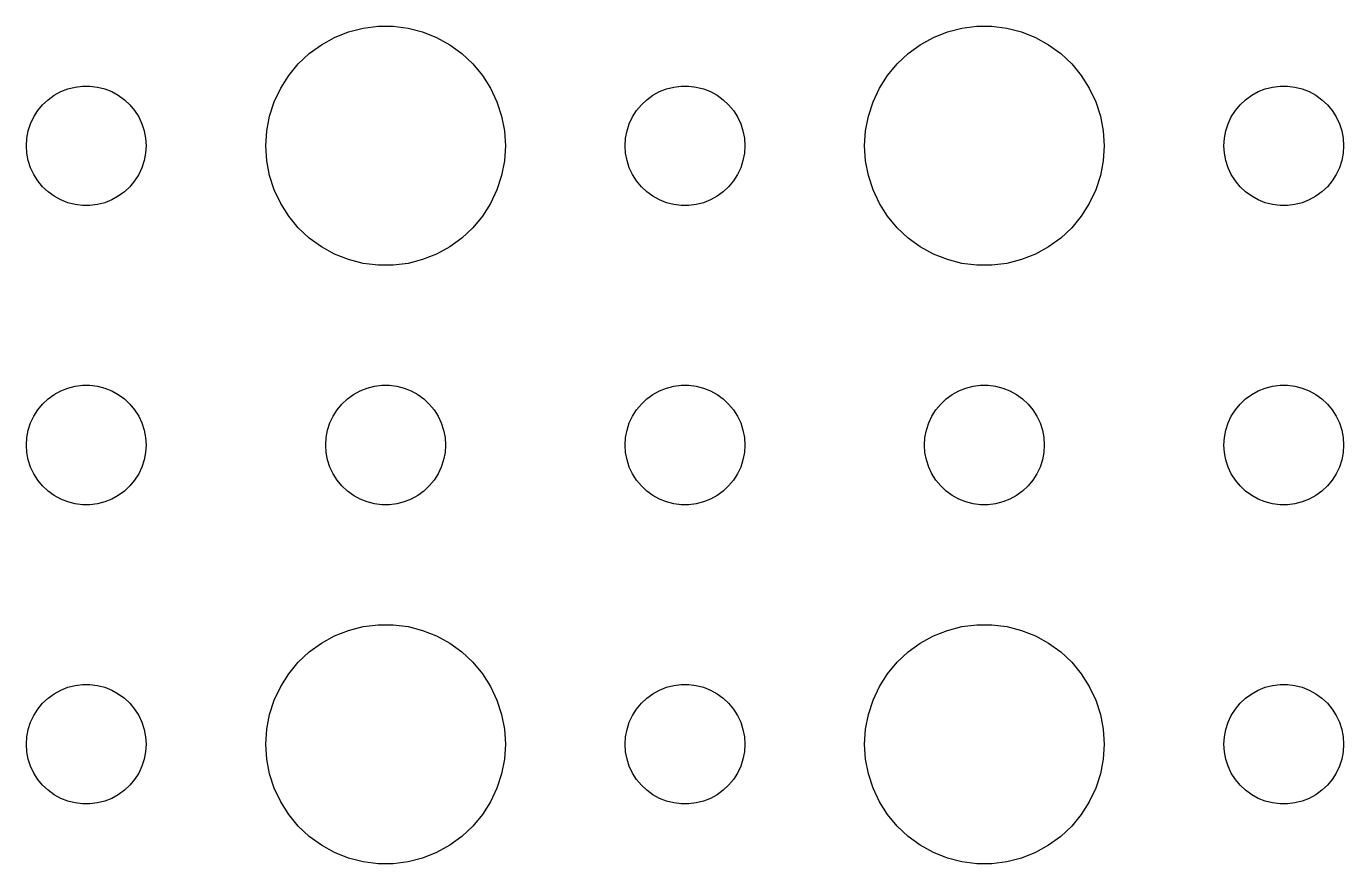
# Model space of a CAD drawing. Header units: metres. Extents: x -157 to 157, y -157 to 157.
# Drawn here: x -39 to -6, y -62.99 to -42.01 of the extents above; entities that cross this region are included whole.
import ezdxf

# ---------------------------------------------------------------- set-up
doc = ezdxf.new("R2010")
doc.units = ezdxf.units.M

msp = doc.modelspace()

# ---------------------------------------------------------------- linework, layer by layer
for p, q in [((-31.2773, -42.2855), (-30.927, -42.1468)), ((-30.927, -42.1468), (-30.5621, -42.0531)), ((-30.5621, -42.0531), (-30.1884, -42.0059)), ((-30.1884, -42.0059), (-29.8116, -42.0059)), ((-29.8116, -42.0059), (-29.4379, -42.0531)), ((-29.4379, -42.0531), (-29.0729, -42.1468)), ((-29.0729, -42.1468), (-28.7227, -42.2855)), ((-16.2773, -42.2855), (-15.927, -42.1468)), ((-15.927, -42.1468), (-15.5621, -42.0531)), ((-15.5621, -42.0531), (-15.1884, -42.0059)), ((-15.1884, -42.0059), (-14.8116, -42.0059)), ((-14.8116, -42.0059), (-14.4379, -42.0531)), ((-14.4379, -42.0531), (-14.0729, -42.1468)), ((-14.0729, -42.1468), (-13.7227, -42.2855)), ((-31.9123, -42.6885), (-31.6075, -42.467)), ((-31.6075, -42.467), (-31.2773, -42.2855)), ((-28.7227, -42.2855), (-28.3925, -42.467)), ((-28.3925, -42.467), (-28.0877, -42.6885)), ((-16.9123, -42.6885), (-16.6075, -42.467)), ((-16.6075, -42.467), (-16.2773, -42.2855)), ((-13.7227, -42.2855), (-13.3925, -42.467)), ((-13.3925, -42.467), (-13.0877, -42.6885)), ((-32.1869, -42.9464), (-31.9123, -42.6885)), ((-28.0877, -42.6885), (-27.8131, -42.9464)), ((-17.1869, -42.9464), (-16.9123, -42.6885)), ((-13.0877, -42.6885), (-12.8131, -42.9464)), ((-32.427, -43.2366), (-32.1869, -42.9464)), ((-27.8131, -42.9464), (-27.5729, -43.2366)), ((-17.427, -43.2366), (-17.1869, -42.9464)), ((-12.8131, -42.9464), (-12.5729, -43.2366)), ((-37.9635, -43.5734), (-37.7811, -43.5266)), ((-37.7811, -43.5266), (-37.5942, -43.503)), ((-37.5942, -43.503), (-37.4058, -43.503)), ((-37.4058, -43.503), (-37.2189, -43.5266)), ((-37.2189, -43.5266), (-37.0365, -43.5734)), ((-32.7893, -43.8956), (-32.6289, -43.5547)), ((-32.6289, -43.5547), (-32.427, -43.2366)), ((-27.5729, -43.2366), (-27.3711, -43.5547)), ((-27.3711, -43.5547), (-27.2107, -43.8956)), ((-22.9635, -43.5734), (-22.7811, -43.5266)), ((-22.7811, -43.5266), (-22.5942, -43.503)), ((-22.5942, -43.503), (-22.4058, -43.503)), ((-22.4058, -43.503), (-22.2189, -43.5266)), ((-22.2189, -43.5266), (-22.0365, -43.5734)), ((-17.7893, -43.8956), (-17.6289, -43.5547)), ((-17.6289, -43.5547), (-17.427, -43.2366)), ((-12.5729, -43.2366), (-12.3711, -43.5547)), ((-12.3711, -43.5547), (-12.2107, -43.8956)), ((-7.96352, -43.5734), (-7.78107, -43.5266)), ((-7.78107, -43.5266), (-7.59418, -43.503)), ((-7.59418, -43.503), (-7.40581, -43.503)), ((-7.40581, -43.503), (-7.21892, -43.5266)), ((-7.21892, -43.5266), (-7.03647, -43.5734)), ((-38.5934, -43.9732), (-38.4561, -43.8442)), ((-38.4561, -43.8442), (-38.3037, -43.7335)), ((-38.3037, -43.7335), (-38.1387, -43.6428)), ((-38.1387, -43.6428), (-37.9635, -43.5734)), ((-37.0365, -43.5734), (-36.8613, -43.6428)), ((-36.8613, -43.6428), (-36.6963, -43.7335)), ((-36.6963, -43.7335), (-36.5439, -43.8442)), ((-36.5439, -43.8442), (-36.4065, -43.9732)), ((-23.5934, -43.9732), (-23.4561, -43.8442)), ((-23.4561, -43.8442), (-23.3037, -43.7335)), ((-23.3037, -43.7335), (-23.1387, -43.6428)), ((-23.1387, -43.6428), (-22.9635, -43.5734)), ((-22.0365, -43.5734), (-21.8613, -43.6428)), ((-21.8613, -43.6428), (-21.6963, -43.7335)), ((-21.6963, -43.7335), (-21.5439, -43.8442)), ((-21.5439, -43.8442), (-21.4065, -43.9732)), ((-8.59344, -43.9732), (-8.45613, -43.8442)), ((-8.45613, -43.8442), (-8.30373, -43.7335)), ((-8.30373, -43.7335), (-8.13866, -43.6428)), ((-8.13866, -43.6428), (-7.96352, -43.5734)), ((-7.03647, -43.5734), (-6.86133, -43.6428)), ((-6.86133, -43.6428), (-6.69626, -43.7335)), ((-6.69626, -43.7335), (-6.54385, -43.8442)), ((-6.54385, -43.8442), (-6.40654, -43.9732)), ((-38.8145, -44.2774), (-38.7135, -44.1183)), ((-38.7135, -44.1183), (-38.5934, -43.9732)), ((-36.4065, -43.9732), (-36.2865, -44.1183)), ((-36.2865, -44.1183), (-36.1855, -44.2774)), ((-32.9057, -44.2539), (-32.7893, -43.8956)), ((-27.2107, -43.8956), (-27.0942, -44.2539)), ((-23.8145, -44.2774), (-23.7135, -44.1183)), ((-23.7135, -44.1183), (-23.5934, -43.9732)), ((-21.4065, -43.9732), (-21.2865, -44.1183)), ((-21.2865, -44.1183), (-21.1855, -44.2774)), ((-17.9057, -44.2539), (-17.7893, -43.8956)), ((-12.2107, -43.8956), (-12.0942, -44.2539)), ((-8.81445, -44.2774), (-8.71352, -44.1183)), ((-8.71352, -44.1183), (-8.59344, -43.9732)), ((-6.40654, -43.9732), (-6.28647, -44.1183)), ((-6.28647, -44.1183), (-6.18553, -44.2774)), ((-38.9529, -44.627), (-38.8947, -44.4478)), ((-38.8947, -44.4478), (-38.8145, -44.2774)), ((-36.1855, -44.2774), (-36.1053, -44.4478)), ((-36.1053, -44.4478), (-36.0471, -44.627)), ((-32.9763, -44.624), (-32.9057, -44.2539)), ((-27.0942, -44.2539), (-27.0237, -44.624)), ((-23.9529, -44.627), (-23.8947, -44.4478)), ((-23.8947, -44.4478), (-23.8145, -44.2774)), ((-21.1855, -44.2774), (-21.1053, -44.4478)), ((-21.1053, -44.4478), (-21.0471, -44.627)), ((-17.9763, -44.624), (-17.9057, -44.2539)), ((-12.0942, -44.2539), (-12.0237, -44.624)), ((-8.95287, -44.627), (-8.89465, -44.4478)), ((-8.89465, -44.4478), (-8.81445, -44.2774)), ((-6.18553, -44.2774), (-6.10533, -44.4478)), ((-6.10533, -44.4478), (-6.04712, -44.627)), ((-39, -45), (-38.9882, -44.812)), ((-38.9882, -44.812), (-38.9529, -44.627)), ((-36.0471, -44.627), (-36.0118, -44.812)), ((-36.0118, -44.812), (-36, -45)), ((-33, -45), (-32.9763, -44.624)), ((-27.0237, -44.624), (-27, -45)), ((-24, -45), (-23.9882, -44.812)), ((-23.9882, -44.812), (-23.9529, -44.627)), ((-21.0471, -44.627), (-21.0118, -44.812)), ((-21.0118, -44.812), (-21, -45)), ((-18, -45), (-17.9763, -44.624)), ((-12.0237, -44.624), (-12, -45)), ((-9, -45), (-8.98816, -44.812)), ((-8.98816, -44.812), (-8.95287, -44.627)), ((-6.04712, -44.627), (-6.01183, -44.812)), ((-6.01183, -44.812), (-6, -45)), ((-38.9882, -45.188), (-39, -45)), ((-38.9529, -45.373), (-38.9882, -45.188)), ((-36.0118, -45.188), (-36.0471, -45.373)), ((-36, -45), (-36.0118, -45.188)), ((-32.9763, -45.376), (-33, -45)), ((-27, -45), (-27.0237, -45.376)), ((-23.9882, -45.188), (-24, -45)), ((-23.9529, -45.373), (-23.9882, -45.188)), ((-21.0118, -45.188), (-21.0471, -45.373)), ((-21, -45), (-21.0118, -45.188)), ((-17.9763, -45.376), (-18, -45)), ((-12, -45), (-12.0237, -45.376)), ((-8.98816, -45.188), (-9, -45)), ((-8.95287, -45.373), (-8.98816, -45.188)), ((-6.01183, -45.188), (-6.04712, -45.373)), ((-6, -45), (-6.01183, -45.188)), ((-38.8947, -45.5522), (-38.9529, -45.373)), ((-36.0471, -45.373), (-36.1053, -45.5522)), ((-32.9057, -45.7461), (-32.9763, -45.376)), ((-27.0237, -45.376), (-27.0942, -45.7461)), ((-23.8947, -45.5522), (-23.9529, -45.373)), ((-21.0471, -45.373), (-21.1053, -45.5522)), ((-17.9057, -45.7461), (-17.9763, -45.376)), ((-12.0237, -45.376), (-12.0942, -45.7461)), ((-8.89465, -45.5522), (-8.95287, -45.373)), ((-6.04712, -45.373), (-6.10533, -45.5522)), ((-38.8145, -45.7226), (-38.8947, -45.5522)), ((-38.7135, -45.8817), (-38.8145, -45.7226)), ((-36.1855, -45.7226), (-36.2865, -45.8817)), ((-36.1053, -45.5522), (-36.1855, -45.7226)), ((-32.7893, -46.1044), (-32.9057, -45.7461)), ((-27.0942, -45.7461), (-27.2107, -46.1044)), ((-23.8145, -45.7226), (-23.8947, -45.5522)), ((-23.7135, -45.8817), (-23.8145, -45.7226)), ((-21.1855, -45.7226), (-21.2865, -45.8817)), ((-21.1053, -45.5522), (-21.1855, -45.7226)), ((-17.7893, -46.1044), (-17.9057, -45.7461)), ((-12.0942, -45.7461), (-12.2107, -46.1044)), ((-8.81445, -45.7226), (-8.89465, -45.5522)), ((-8.71352, -45.8817), (-8.81445, -45.7226)), ((-6.18553, -45.7226), (-6.28647, -45.8817)), ((-6.10533, -45.5522), (-6.18553, -45.7226)), ((-38.5934, -46.0268), (-38.7135, -45.8817)), ((-38.4561, -46.1558), (-38.5934, -46.0268)), ((-38.3037, -46.2665), (-38.4561, -46.1558)), ((-36.5439, -46.1558), (-36.6963, -46.2665)), ((-36.4065, -46.0268), (-36.5439, -46.1558)), ((-36.2865, -45.8817), (-36.4065, -46.0268)), ((-32.6289, -46.4453), (-32.7893, -46.1044)), ((-27.2107, -46.1044), (-27.3711, -46.4453)), ((-23.5934, -46.0268), (-23.7135, -45.8817)), ((-23.4561, -46.1558), (-23.5934, -46.0268)), ((-23.3037, -46.2665), (-23.4561, -46.1558)), ((-21.5439, -46.1558), (-21.6963, -46.2665)), ((-21.4065, -46.0268), (-21.5439, -46.1558)), ((-21.2865, -45.8817), (-21.4065, -46.0268)), ((-17.6289, -46.4453), (-17.7893, -46.1044)), ((-12.2107, -46.1044), (-12.3711, -46.4453)), ((-8.59344, -46.0268), (-8.71352, -45.8817)), ((-8.45613, -46.1558), (-8.59344, -46.0268)), ((-8.30373, -46.2665), (-8.45613, -46.1558)), ((-6.54385, -46.1558), (-6.69626, -46.2665)), ((-6.40654, -46.0268), (-6.54385, -46.1558)), ((-6.28647, -45.8817), (-6.40654, -46.0268)), ((-38.1387, -46.3572), (-38.3037, -46.2665)), ((-37.9635, -46.4266), (-38.1387, -46.3572)), ((-37.7811, -46.4734), (-37.9635, -46.4266)), ((-37.5942, -46.497), (-37.7811, -46.4734)), ((-37.4058, -46.497), (-37.5942, -46.497)), ((-37.2189, -46.4734), (-37.4058, -46.497)), ((-37.0365, -46.4266), (-37.2189, -46.4734)), ((-36.8613, -46.3572), (-37.0365, -46.4266)), ((-36.6963, -46.2665), (-36.8613, -46.3572)), ((-32.427, -46.7634), (-32.6289, -46.4453)), ((-27.3711, -46.4453), (-27.5729, -46.7634)), ((-23.1387, -46.3572), (-23.3037, -46.2665)), ((-22.9635, -46.4266), (-23.1387, -46.3572)), ((-22.7811, -46.4734), (-22.9635, -46.4266)), ((-22.5942, -46.497), (-22.7811, -46.4734)), ((-22.4058, -46.497), (-22.5942, -46.497)), ((-22.2189, -46.4734), (-22.4058, -46.497)), ((-22.0365, -46.4266), (-22.2189, -46.4734)), ((-21.8613, -46.3572), (-22.0365, -46.4266)), ((-21.6963, -46.2665), (-21.8613, -46.3572)), ((-17.427, -46.7634), (-17.6289, -46.4453)), ((-12.3711, -46.4453), (-12.5729, -46.7634)), ((-8.13866, -46.3572), (-8.30373, -46.2665)), ((-7.96352, -46.4266), (-8.13866, -46.3572)), ((-7.78107, -46.4734), (-7.96352, -46.4266)), ((-7.59418, -46.497), (-7.78107, -46.4734)), ((-7.40581, -46.497), (-7.59418, -46.497)), ((-7.21892, -46.4734), (-7.40581, -46.497)), ((-7.03647, -46.4266), (-7.21892, -46.4734)), ((-6.86133, -46.3572), (-7.03647, -46.4266)), ((-6.69626, -46.2665), (-6.86133, -46.3572)), ((-32.1869, -47.0536), (-32.427, -46.7634)), ((-27.5729, -46.7634), (-27.8131, -47.0536)), ((-17.1869, -47.0536), (-17.427, -46.7634)), ((-12.5729, -46.7634), (-12.8131, -47.0536)), ((-31.9123, -47.3115), (-32.1869, -47.0536)), ((-27.8131, -47.0536), (-28.0877, -47.3115)), ((-16.9123, -47.3115), (-17.1869, -47.0536)), ((-12.8131, -47.0536), (-13.0877, -47.3115)), ((-31.6075, -47.533), (-31.9123, -47.3115)), ((-28.0877, -47.3115), (-28.3925, -47.533)), ((-16.6075, -47.533), (-16.9123, -47.3115)), ((-13.0877, -47.3115), (-13.3925, -47.533)), ((-31.2773, -47.7145), (-31.6075, -47.533)), ((-30.927, -47.8532), (-31.2773, -47.7145)), ((-28.7227, -47.7145), (-29.0729, -47.8532)), ((-28.3925, -47.533), (-28.7227, -47.7145)), ((-16.2773, -47.7145), (-16.6075, -47.533)), ((-15.927, -47.8532), (-16.2773, -47.7145)), ((-13.7227, -47.7145), (-14.0729, -47.8532)), ((-13.3925, -47.533), (-13.7227, -47.7145)), ((-30.5621, -47.9469), (-30.927, -47.8532)), ((-30.1884, -47.9941), (-30.5621, -47.9469)), ((-29.8116, -47.9941), (-30.1884, -47.9941)), ((-29.4379, -47.9469), (-29.8116, -47.9941)), ((-29.0729, -47.8532), (-29.4379, -47.9469)), ((-15.5621, -47.9469), (-15.927, -47.8532)), ((-15.1884, -47.9941), (-15.5621, -47.9469)), ((-14.8116, -47.9941), (-15.1884, -47.9941)), ((-14.4379, -47.9469), (-14.8116, -47.9941)), ((-14.0729, -47.8532), (-14.4379, -47.9469)), ((-38.3037, -51.2335), (-38.1387, -51.1428)), ((-38.1387, -51.1428), (-37.9635, -51.0734)), ((-37.9635, -51.0734), (-37.7811, -51.0266)), ((-37.7811, -51.0266), (-37.5942, -51.003)), ((-37.5942, -51.003), (-37.4058, -51.003)), ((-37.4058, -51.003), (-37.2189, -51.0266)), ((-37.2189, -51.0266), (-37.0365, -51.0734)), ((-37.0365, -51.0734), (-36.8613, -51.1428)), ((-36.8613, -51.1428), (-36.6963, -51.2335)), ((-30.8037, -51.2335), (-30.6387, -51.1428)), ((-30.6387, -51.1428), (-30.4635, -51.0734)), ((-30.4635, -51.0734), (-30.2811, -51.0266)), ((-30.2811, -51.0266), (-30.0942, -51.003)), ((-30.0942, -51.003), (-29.9058, -51.003)), ((-29.9058, -51.003), (-29.7189, -51.0266)), ((-29.7189, -51.0266), (-29.5365, -51.0734)), ((-29.5365, -51.0734), (-29.3613, -51.1428)), ((-29.3613, -51.1428), (-29.1963, -51.2335)), ((-23.3037, -51.2335), (-23.1387, -51.1428)), ((-23.1387, -51.1428), (-22.9635, -51.0734)), ((-22.9635, -51.0734), (-22.7811, -51.0266)), ((-22.7811, -51.0266), (-22.5942, -51.003)), ((-22.5942, -51.003), (-22.4058, -51.003)), ((-22.4058, -51.003), (-22.2189, -51.0266)), ((-22.2189, -51.0266), (-22.0365, -51.0734)), ((-22.0365, -51.0734), (-21.8613, -51.1428)), ((-21.8613, -51.1428), (-21.6963, -51.2335)), ((-15.8037, -51.2335), (-15.6387, -51.1428)), ((-15.6387, -51.1428), (-15.4635, -51.0734)), ((-15.4635, -51.0734), (-15.2811, -51.0266)), ((-15.2811, -51.0266), (-15.0942, -51.003)), ((-15.0942, -51.003), (-14.9058, -51.003)), ((-14.9058, -51.003), (-14.7189, -51.0266)), ((-14.7189, -51.0266), (-14.5365, -51.0734)), ((-14.5365, -51.0734), (-14.3613, -51.1428)), ((-14.3613, -51.1428), (-14.1963, -51.2335)), ((-8.30373, -51.2335), (-8.13866, -51.1428)), ((-8.13866, -51.1428), (-7.96352, -51.0734)), ((-7.96352, -51.0734), (-7.78107, -51.0266)), ((-7.78107, -51.0266), (-7.59418, -51.003)), ((-7.59418, -51.003), (-7.40581, -51.003)), ((-7.40581, -51.003), (-7.21892, -51.0266)), ((-7.21892, -51.0266), (-7.03647, -51.0734)), ((-7.03647, -51.0734), (-6.86133, -51.1428)), ((-6.86133, -51.1428), (-6.69626, -51.2335)), ((-38.7135, -51.6183), (-38.5934, -51.4732)), ((-38.5934, -51.4732), (-38.4561, -51.3442)), ((-38.4561, -51.3442), (-38.3037, -51.2335)), ((-36.6963, -51.2335), (-36.5439, -51.3442)), ((-36.5439, -51.3442), (-36.4065, -51.4732)), ((-36.4065, -51.4732), (-36.2865, -51.6183)), ((-31.2135, -51.6183), (-31.0934, -51.4732)), ((-31.0934, -51.4732), (-30.9561, -51.3442)), ((-30.9561, -51.3442), (-30.8037, -51.2335)), ((-29.1963, -51.2335), (-29.0439, -51.3442)), ((-29.0439, -51.3442), (-28.9065, -51.4732)), ((-28.9065, -51.4732), (-28.7865, -51.6183)), ((-23.7135, -51.6183), (-23.5934, -51.4732)), ((-23.5934, -51.4732), (-23.4561, -51.3442)), ((-23.4561, -51.3442), (-23.3037, -51.2335)), ((-21.6963, -51.2335), (-21.5439, -51.3442)), ((-21.5439, -51.3442), (-21.4065, -51.4732)), ((-21.4065, -51.4732), (-21.2865, -51.6183)), ((-16.2135, -51.6183), (-16.0934, -51.4732)), ((-16.0934, -51.4732), (-15.9561, -51.3442)), ((-15.9561, -51.3442), (-15.8037, -51.2335)), ((-14.1963, -51.2335), (-14.0439, -51.3442)), ((-14.0439, -51.3442), (-13.9065, -51.4732)), ((-13.9065, -51.4732), (-13.7865, -51.6183)), ((-8.71352, -51.6183), (-8.59344, -51.4732)), ((-8.59344, -51.4732), (-8.45613, -51.3442)), ((-8.45613, -51.3442), (-8.30373, -51.2335)), ((-6.69626, -51.2335), (-6.54385, -51.3442)), ((-6.54385, -51.3442), (-6.40654, -51.4732)), ((-6.40654, -51.4732), (-6.28647, -51.6183)), ((-38.8947, -51.9478), (-38.8145, -51.7774)), ((-38.8145, -51.7774), (-38.7135, -51.6183)), ((-36.2865, -51.6183), (-36.1855, -51.7774)), ((-36.1855, -51.7774), (-36.1053, -51.9478)), ((-31.3947, -51.9478), (-31.3145, -51.7774)), ((-31.3145, -51.7774), (-31.2135, -51.6183)), ((-28.7865, -51.6183), (-28.6855, -51.7774)), ((-28.6855, -51.7774), (-28.6053, -51.9478)), ((-23.8947, -51.9478), (-23.8145, -51.7774)), ((-23.8145, -51.7774), (-23.7135, -51.6183)), ((-21.2865, -51.6183), (-21.1855, -51.7774)), ((-21.1855, -51.7774), (-21.1053, -51.9478)), ((-16.3947, -51.9478), (-16.3145, -51.7774)), ((-16.3145, -51.7774), (-16.2135, -51.6183)), ((-13.7865, -51.6183), (-13.6855, -51.7774)), ((-13.6855, -51.7774), (-13.6053, -51.9478)), ((-8.89465, -51.9478), (-8.81445, -51.7774)), ((-8.81445, -51.7774), (-8.71352, -51.6183)), ((-6.28647, -51.6183), (-6.18553, -51.7774)), ((-6.18553, -51.7774), (-6.10533, -51.9478)), ((-38.9882, -52.312), (-38.9529, -52.127)), ((-38.9529, -52.127), (-38.8947, -51.9478)), ((-36.1053, -51.9478), (-36.0471, -52.127)), ((-36.0471, -52.127), (-36.0118, -52.312)), ((-31.4882, -52.312), (-31.4529, -52.127)), ((-31.4529, -52.127), (-31.3947, -51.9478)), ((-28.6053, -51.9478), (-28.5471, -52.127)), ((-28.5471, -52.127), (-28.5118, -52.312)), ((-23.9882, -52.312), (-23.9529, -52.127)), ((-23.9529, -52.127), (-23.8947, -51.9478)), ((-21.1053, -51.9478), (-21.0471, -52.127)), ((-21.0471, -52.127), (-21.0118, -52.312)), ((-16.4882, -52.312), (-16.4529, -52.127)), ((-16.4529, -52.127), (-16.3947, -51.9478)), ((-13.6053, -51.9478), (-13.5471, -52.127)), ((-13.5471, -52.127), (-13.5118, -52.312)), ((-8.98816, -52.312), (-8.95287, -52.127)), ((-8.95287, -52.127), (-8.89465, -51.9478)), ((-6.10533, -51.9478), (-6.04712, -52.127)), ((-6.04712, -52.127), (-6.01183, -52.312)), ((-39, -52.5), (-38.9882, -52.312)), ((-36.0118, -52.312), (-36, -52.5)), ((-31.5, -52.5), (-31.4882, -52.312)), ((-28.5118, -52.312), (-28.5, -52.5)), ((-24, -52.5), (-23.9882, -52.312)), ((-21.0118, -52.312), (-21, -52.5)), ((-16.5, -52.5), (-16.4882, -52.312)), ((-13.5118, -52.312), (-13.5, -52.5)), ((-9, -52.5), (-8.98816, -52.312)), ((-6.01183, -52.312), (-6, -52.5)), ((-38.9882, -52.688), (-39, -52.5)), ((-38.9529, -52.873), (-38.9882, -52.688)), ((-36.0118, -52.688), (-36.0471, -52.873)), ((-36, -52.5), (-36.0118, -52.688)), ((-31.4882, -52.688), (-31.5, -52.5)), ((-31.4529, -52.873), (-31.4882, -52.688)), ((-28.5118, -52.688), (-28.5471, -52.873)), ((-28.5, -52.5), (-28.5118, -52.688)), ((-23.9882, -52.688), (-24, -52.5)), ((-23.9529, -52.873), (-23.9882, -52.688)), ((-21.0118, -52.688), (-21.0471, -52.873)), ((-21, -52.5), (-21.0118, -52.688)), ((-16.4882, -52.688), (-16.5, -52.5)), ((-16.4529, -52.873), (-16.4882, -52.688)), ((-13.5118, -52.688), (-13.5471, -52.873)), ((-13.5, -52.5), (-13.5118, -52.688)), ((-8.98816, -52.688), (-9, -52.5)), ((-8.95287, -52.873), (-8.98816, -52.688)), ((-6.01183, -52.688), (-6.04712, -52.873)), ((-6, -52.5), (-6.01183, -52.688)), ((-38.8947, -53.0522), (-38.9529, -52.873)), ((-38.8145, -53.2226), (-38.8947, -53.0522)), ((-36.1053, -53.0522), (-36.1855, -53.2226)), ((-36.0471, -52.873), (-36.1053, -53.0522)), ((-31.3947, -53.0522), (-31.4529, -52.873)), ((-31.3145, -53.2226), (-31.3947, -53.0522)), ((-28.6053, -53.0522), (-28.6855, -53.2226)), ((-28.5471, -52.873), (-28.6053, -53.0522)), ((-23.8947, -53.0522), (-23.9529, -52.873)), ((-23.8145, -53.2226), (-23.8947, -53.0522)), ((-21.1053, -53.0522), (-21.1855, -53.2226)), ((-21.0471, -52.873), (-21.1053, -53.0522)), ((-16.3947, -53.0522), (-16.4529, -52.873)), ((-16.3145, -53.2226), (-16.3947, -53.0522)), ((-13.6053, -53.0522), (-13.6855, -53.2226)), ((-13.5471, -52.873), (-13.6053, -53.0522)), ((-8.89465, -53.0522), (-8.95287, -52.873)), ((-8.81445, -53.2226), (-8.89465, -53.0522)), ((-6.10533, -53.0522), (-6.18553, -53.2226)), ((-6.04712, -52.873), (-6.10533, -53.0522)), ((-38.7135, -53.3817), (-38.8145, -53.2226)), ((-38.5934, -53.5268), (-38.7135, -53.3817)), ((-36.2865, -53.3817), (-36.4065, -53.5268)), ((-36.1855, -53.2226), (-36.2865, -53.3817)), ((-31.2135, -53.3817), (-31.3145, -53.2226)), ((-31.0934, -53.5268), (-31.2135, -53.3817)), ((-28.7865, -53.3817), (-28.9065, -53.5268)), ((-28.6855, -53.2226), (-28.7865, -53.3817)), ((-23.7135, -53.3817), (-23.8145, -53.2226)), ((-23.5934, -53.5268), (-23.7135, -53.3817)), ((-21.2865, -53.3817), (-21.4065, -53.5268)), ((-21.1855, -53.2226), (-21.2865, -53.3817)), ((-16.2135, -53.3817), (-16.3145, -53.2226)), ((-16.0934, -53.5268), (-16.2135, -53.3817)), ((-13.7865, -53.3817), (-13.9065, -53.5268)), ((-13.6855, -53.2226), (-13.7865, -53.3817)), ((-8.71352, -53.3817), (-8.81445, -53.2226)), ((-8.59344, -53.5268), (-8.71352, -53.3817)), ((-6.28647, -53.3817), (-6.40654, -53.5268)), ((-6.18553, -53.2226), (-6.28647, -53.3817)), ((-38.4561, -53.6558), (-38.5934, -53.5268)), ((-38.3037, -53.7665), (-38.4561, -53.6558)), ((-38.1387, -53.8572), (-38.3037, -53.7665)), ((-36.6963, -53.7665), (-36.8613, -53.8572)), ((-36.5439, -53.6558), (-36.6963, -53.7665)), ((-36.4065, -53.5268), (-36.5439, -53.6558)), ((-30.9561, -53.6558), (-31.0934, -53.5268)), ((-30.8037, -53.7665), (-30.9561, -53.6558)), ((-30.6387, -53.8572), (-30.8037, -53.7665)), ((-29.1963, -53.7665), (-29.3613, -53.8572)), ((-29.0439, -53.6558), (-29.1963, -53.7665)), ((-28.9065, -53.5268), (-29.0439, -53.6558)), ((-23.4561, -53.6558), (-23.5934, -53.5268)), ((-23.3037, -53.7665), (-23.4561, -53.6558)), ((-23.1387, -53.8572), (-23.3037, -53.7665)), ((-21.6963, -53.7665), (-21.8613, -53.8572)), ((-21.5439, -53.6558), (-21.6963, -53.7665)), ((-21.4065, -53.5268), (-21.5439, -53.6558)), ((-15.9561, -53.6558), (-16.0934, -53.5268)), ((-15.8037, -53.7665), (-15.9561, -53.6558)), ((-15.6387, -53.8572), (-15.8037, -53.7665)), ((-14.1963, -53.7665), (-14.3613, -53.8572)), ((-14.0439, -53.6558), (-14.1963, -53.7665)), ((-13.9065, -53.5268), (-14.0439, -53.6558)), ((-8.45613, -53.6558), (-8.59344, -53.5268)), ((-8.30373, -53.7665), (-8.45613, -53.6558)), ((-8.13866, -53.8572), (-8.30373, -53.7665)), ((-6.69626, -53.7665), (-6.86133, -53.8572)), ((-6.54385, -53.6558), (-6.69626, -53.7665)), ((-6.40654, -53.5268), (-6.54385, -53.6558)), ((-37.9635, -53.9266), (-38.1387, -53.8572)), ((-37.7811, -53.9734), (-37.9635, -53.9266)), ((-37.5942, -53.997), (-37.7811, -53.9734)), ((-37.4058, -53.997), (-37.5942, -53.997)), ((-37.2189, -53.9734), (-37.4058, -53.997)), ((-37.0365, -53.9266), (-37.2189, -53.9734)), ((-36.8613, -53.8572), (-37.0365, -53.9266)), ((-30.4635, -53.9266), (-30.6387, -53.8572)), ((-30.2811, -53.9734), (-30.4635, -53.9266)), ((-30.0942, -53.997), (-30.2811, -53.9734)), ((-29.9058, -53.997), (-30.0942, -53.997)), ((-29.7189, -53.9734), (-29.9058, -53.997)), ((-29.5365, -53.9266), (-29.7189, -53.9734)), ((-29.3613, -53.8572), (-29.5365, -53.9266)), ((-22.9635, -53.9266), (-23.1387, -53.8572)), ((-22.7811, -53.9734), (-22.9635, -53.9266)), ((-22.5942, -53.997), (-22.7811, -53.9734)), ((-22.4058, -53.997), (-22.5942, -53.997)), ((-22.2189, -53.9734), (-22.4058, -53.997)), ((-22.0365, -53.9266), (-22.2189, -53.9734)), ((-21.8613, -53.8572), (-22.0365, -53.9266)), ((-15.4635, -53.9266), (-15.6387, -53.8572)), ((-15.2811, -53.9734), (-15.4635, -53.9266)), ((-15.0942, -53.997), (-15.2811, -53.9734)), ((-14.9058, -53.997), (-15.0942, -53.997)), ((-14.7189, -53.9734), (-14.9058, -53.997)), ((-14.5365, -53.9266), (-14.7189, -53.9734)), ((-14.3613, -53.8572), (-14.5365, -53.9266)), ((-7.96352, -53.9266), (-8.13866, -53.8572)), ((-7.78107, -53.9734), (-7.96352, -53.9266)), ((-7.59418, -53.997), (-7.78107, -53.9734)), ((-7.40581, -53.997), (-7.59418, -53.997)), ((-7.21892, -53.9734), (-7.40581, -53.997)), ((-7.03647, -53.9266), (-7.21892, -53.9734)), ((-6.86133, -53.8572), (-7.03647, -53.9266)), ((-30.927, -57.1468), (-30.5621, -57.0531)), ((-30.5621, -57.0531), (-30.1884, -57.0059)), ((-30.1884, -57.0059), (-29.8116, -57.0059)), ((-29.8116, -57.0059), (-29.4379, -57.0531)), ((-29.4379, -57.0531), (-29.0729, -57.1468)), ((-15.927, -57.1468), (-15.5621, -57.0531)), ((-15.5621, -57.0531), (-15.1884, -57.0059)), ((-15.1884, -57.0059), (-14.8116, -57.0059)), ((-14.8116, -57.0059), (-14.4379, -57.0531)), ((-14.4379, -57.0531), (-14.0729, -57.1468)), ((-31.6075, -57.467), (-31.2773, -57.2855)), ((-31.2773, -57.2855), (-30.927, -57.1468)), ((-29.0729, -57.1468), (-28.7227, -57.2855)), ((-28.7227, -57.2855), (-28.3925, -57.467)), ((-16.6075, -57.467), (-16.2773, -57.2855)), ((-16.2773, -57.2855), (-15.927, -57.1468)), ((-14.0729, -57.1468), (-13.7227, -57.2855)), ((-13.7227, -57.2855), (-13.3925, -57.467)), ((-32.1869, -57.9464), (-31.9123, -57.6885)), ((-31.9123, -57.6885), (-31.6075, -57.467)), ((-28.3925, -57.467), (-28.0877, -57.6885)), ((-28.0877, -57.6885), (-27.8131, -57.9464)), ((-17.1869, -57.9464), (-16.9123, -57.6885)), ((-16.9123, -57.6885), (-16.6075, -57.467)), ((-13.3925, -57.467), (-13.0877, -57.6885)), ((-13.0877, -57.6885), (-12.8131, -57.9464)), ((-32.427, -58.2366), (-32.1869, -57.9464)), ((-27.8131, -57.9464), (-27.5729, -58.2366)), ((-17.427, -58.2366), (-17.1869, -57.9464)), ((-12.8131, -57.9464), (-12.5729, -58.2366)), ((-32.6289, -58.5547), (-32.427, -58.2366)), ((-27.5729, -58.2366), (-27.3711, -58.5547)), ((-17.6289, -58.5547), (-17.427, -58.2366)), ((-12.5729, -58.2366), (-12.3711, -58.5547)), ((-38.4561, -58.8442), (-38.3037, -58.7335)), ((-38.3037, -58.7335), (-38.1387, -58.6428)), ((-38.1387, -58.6428), (-37.9635, -58.5734)), ((-37.9635, -58.5734), (-37.7811, -58.5266)), ((-37.7811, -58.5266), (-37.5942, -58.503)), ((-37.5942, -58.503), (-37.4058, -58.503)), ((-37.4058, -58.503), (-37.2189, -58.5266)), ((-37.2189, -58.5266), (-37.0365, -58.5734)), ((-37.0365, -58.5734), (-36.8613, -58.6428)), ((-36.8613, -58.6428), (-36.6963, -58.7335)), ((-36.6963, -58.7335), (-36.5439, -58.8442)), ((-32.7893, -58.8956), (-32.6289, -58.5547)), ((-27.3711, -58.5547), (-27.2107, -58.8956)), ((-23.4561, -58.8442), (-23.3037, -58.7335)), ((-23.3037, -58.7335), (-23.1387, -58.6428)), ((-23.1387, -58.6428), (-22.9635, -58.5734)), ((-22.9635, -58.5734), (-22.7811, -58.5266)), ((-22.7811, -58.5266), (-22.5942, -58.503)), ((-22.5942, -58.503), (-22.4058, -58.503)), ((-22.4058, -58.503), (-22.2189, -58.5266)), ((-22.2189, -58.5266), (-22.0365, -58.5734)), ((-22.0365, -58.5734), (-21.8613, -58.6428)), ((-21.8613, -58.6428), (-21.6963, -58.7335)), ((-21.6963, -58.7335), (-21.5439, -58.8442)), ((-17.7893, -58.8956), (-17.6289, -58.5547)), ((-12.3711, -58.5547), (-12.2107, -58.8956)), ((-8.45613, -58.8442), (-8.30373, -58.7335)), ((-8.30373, -58.7335), (-8.13866, -58.6428)), ((-8.13866, -58.6428), (-7.96352, -58.5734)), ((-7.96352, -58.5734), (-7.78107, -58.5266)), ((-7.78107, -58.5266), (-7.59418, -58.503)), ((-7.59418, -58.503), (-7.40581, -58.503)), ((-7.40581, -58.503), (-7.21892, -58.5266)), ((-7.21892, -58.5266), (-7.03647, -58.5734)), ((-7.03647, -58.5734), (-6.86133, -58.6428)), ((-6.86133, -58.6428), (-6.69626, -58.7335)), ((-6.69626, -58.7335), (-6.54385, -58.8442)), ((-38.7135, -59.1183), (-38.5934, -58.9732)), ((-38.5934, -58.9732), (-38.4561, -58.8442)), ((-36.5439, -58.8442), (-36.4065, -58.9732)), ((-36.4065, -58.9732), (-36.2865, -59.1183)), ((-32.9057, -59.2539), (-32.7893, -58.8956)), ((-27.2107, -58.8956), (-27.0942, -59.2539)), ((-23.7135, -59.1183), (-23.5934, -58.9732)), ((-23.5934, -58.9732), (-23.4561, -58.8442)), ((-21.5439, -58.8442), (-21.4065, -58.9732)), ((-21.4065, -58.9732), (-21.2865, -59.1183)), ((-17.9057, -59.2539), (-17.7893, -58.8956)), ((-12.2107, -58.8956), (-12.0942, -59.2539)), ((-8.71352, -59.1183), (-8.59344, -58.9732)), ((-8.59344, -58.9732), (-8.45613, -58.8442)), ((-6.54385, -58.8442), (-6.40654, -58.9732)), ((-6.40654, -58.9732), (-6.28647, -59.1183)), ((-38.8947, -59.4478), (-38.8145, -59.2774)), ((-38.8145, -59.2774), (-38.7135, -59.1183)), ((-36.2865, -59.1183), (-36.1855, -59.2774)), ((-36.1855, -59.2774), (-36.1053, -59.4478)), ((-32.9763, -59.624), (-32.9057, -59.2539)), ((-27.0942, -59.2539), (-27.0237, -59.624)), ((-23.8947, -59.4478), (-23.8145, -59.2774)), ((-23.8145, -59.2774), (-23.7135, -59.1183)), ((-21.2865, -59.1183), (-21.1855, -59.2774)), ((-21.1855, -59.2774), (-21.1053, -59.4478)), ((-17.9763, -59.624), (-17.9057, -59.2539)), ((-12.0942, -59.2539), (-12.0237, -59.624)), ((-8.89465, -59.4478), (-8.81445, -59.2774)), ((-8.81445, -59.2774), (-8.71352, -59.1183)), ((-6.28647, -59.1183), (-6.18553, -59.2774)), ((-6.18553, -59.2774), (-6.10533, -59.4478)), ((-38.9882, -59.812), (-38.9529, -59.627)), ((-38.9529, -59.627), (-38.8947, -59.4478)), ((-36.1053, -59.4478), (-36.0471, -59.627)), ((-36.0471, -59.627), (-36.0118, -59.812)), ((-33, -60), (-32.9763, -59.624)), ((-27.0237, -59.624), (-27, -60)), ((-23.9882, -59.812), (-23.9529, -59.627)), ((-23.9529, -59.627), (-23.8947, -59.4478)), ((-21.1053, -59.4478), (-21.0471, -59.627)), ((-21.0471, -59.627), (-21.0118, -59.812)), ((-18, -60), (-17.9763, -59.624)), ((-12.0237, -59.624), (-12, -60)), ((-8.98816, -59.812), (-8.95287, -59.627)), ((-8.95287, -59.627), (-8.89465, -59.4478)), ((-6.10533, -59.4478), (-6.04712, -59.627)), ((-6.04712, -59.627), (-6.01183, -59.812)), ((-39, -60), (-38.9882, -59.812)), ((-38.9882, -60.188), (-39, -60)), ((-36.0118, -59.812), (-36, -60)), ((-36, -60), (-36.0118, -60.188)), ((-32.9763, -60.376), (-33, -60)), ((-27, -60), (-27.0237, -60.376)), ((-24, -60), (-23.9882, -59.812)), ((-23.9882, -60.188), (-24, -60)), ((-21.0118, -59.812), (-21, -60)), ((-21, -60), (-21.0118, -60.188)), ((-17.9763, -60.376), (-18, -60)), ((-12, -60), (-12.0237, -60.376)), ((-9, -60), (-8.98816, -59.812)), ((-8.98816, -60.188), (-9, -60)), ((-6.01183, -59.812), (-6, -60)), ((-6, -60), (-6.01183, -60.188)), ((-38.9529, -60.373), (-38.9882, -60.188)), ((-38.8947, -60.5522), (-38.9529, -60.373)), ((-36.0471, -60.373), (-36.1053, -60.5522)), ((-36.0118, -60.188), (-36.0471, -60.373)), ((-32.9057, -60.7461), (-32.9763, -60.376)), ((-27.0237, -60.376), (-27.0942, -60.7461)), ((-23.9529, -60.373), (-23.9882, -60.188)), ((-23.8947, -60.5522), (-23.9529, -60.373)), ((-21.0471, -60.373), (-21.1053, -60.5522)), ((-21.0118, -60.188), (-21.0471, -60.373)), ((-17.9057, -60.7461), (-17.9763, -60.376)), ((-12.0237, -60.376), (-12.0942, -60.7461)), ((-8.95287, -60.373), (-8.98816, -60.188)), ((-8.89465, -60.5522), (-8.95287, -60.373)), ((-6.04712, -60.373), (-6.10533, -60.5522)), ((-6.01183, -60.188), (-6.04712, -60.373)), ((-38.8145, -60.7226), (-38.8947, -60.5522)), ((-36.1053, -60.5522), (-36.1855, -60.7226)), ((-23.8145, -60.7226), (-23.8947, -60.5522)), ((-21.1053, -60.5522), (-21.1855, -60.7226)), ((-8.81445, -60.7226), (-8.89465, -60.5522)), ((-6.10533, -60.5522), (-6.18553, -60.7226)), ((-38.7135, -60.8817), (-38.8145, -60.7226)), ((-38.5934, -61.0268), (-38.7135, -60.8817)), ((-38.4561, -61.1558), (-38.5934, -61.0268)), ((-36.4065, -61.0268), (-36.5439, -61.1558)), ((-36.2865, -60.8817), (-36.4065, -61.0268)), ((-36.1855, -60.7226), (-36.2865, -60.8817)), ((-32.7893, -61.1044), (-32.9057, -60.7461)), ((-27.0942, -60.7461), (-27.2107, -61.1044)), ((-23.7135, -60.8817), (-23.8145, -60.7226)), ((-23.5934, -61.0268), (-23.7135, -60.8817)), ((-23.4561, -61.1558), (-23.5934, -61.0268)), ((-21.4065, -61.0268), (-21.5439, -61.1558)), ((-21.2865, -60.8817), (-21.4065, -61.0268)), ((-21.1855, -60.7226), (-21.2865, -60.8817)), ((-17.7893, -61.1044), (-17.9057, -60.7461)), ((-12.0942, -60.7461), (-12.2107, -61.1044)), ((-8.71352, -60.8817), (-8.81445, -60.7226)), ((-8.59344, -61.0268), (-8.71352, -60.8817)), ((-8.45613, -61.1558), (-8.59344, -61.0268)), ((-6.40654, -61.0268), (-6.54385, -61.1558)), ((-6.28647, -60.8817), (-6.40654, -61.0268)), ((-6.18553, -60.7226), (-6.28647, -60.8817)), ((-38.3037, -61.2665), (-38.4561, -61.1558)), ((-38.1387, -61.3572), (-38.3037, -61.2665)), ((-37.9635, -61.4266), (-38.1387, -61.3572)), ((-36.8613, -61.3572), (-37.0365, -61.4266)), ((-36.6963, -61.2665), (-36.8613, -61.3572)), ((-36.5439, -61.1558), (-36.6963, -61.2665)), ((-32.6289, -61.4453), (-32.7893, -61.1044)), ((-27.2107, -61.1044), (-27.3711, -61.4453)), ((-23.3037, -61.2665), (-23.4561, -61.1558)), ((-23.1387, -61.3572), (-23.3037, -61.2665)), ((-22.9635, -61.4266), (-23.1387, -61.3572)), ((-21.8613, -61.3572), (-22.0365, -61.4266)), ((-21.6963, -61.2665), (-21.8613, -61.3572)), ((-21.5439, -61.1558), (-21.6963, -61.2665)), ((-17.6289, -61.4453), (-17.7893, -61.1044)), ((-12.2107, -61.1044), (-12.3711, -61.4453)), ((-8.30373, -61.2665), (-8.45613, -61.1558)), ((-8.13866, -61.3572), (-8.30373, -61.2665)), ((-7.96352, -61.4266), (-8.13866, -61.3572)), ((-6.86133, -61.3572), (-7.03647, -61.4266)), ((-6.69626, -61.2665), (-6.86133, -61.3572)), ((-6.54385, -61.1558), (-6.69626, -61.2665)), ((-37.7811, -61.4734), (-37.9635, -61.4266)), ((-37.5942, -61.497), (-37.7811, -61.4734)), ((-37.4058, -61.497), (-37.5942, -61.497)), ((-37.2189, -61.4734), (-37.4058, -61.497)), ((-37.0365, -61.4266), (-37.2189, -61.4734)), ((-32.427, -61.7634), (-32.6289, -61.4453)), ((-27.3711, -61.4453), (-27.5729, -61.7634)), ((-22.7811, -61.4734), (-22.9635, -61.4266)), ((-22.5942, -61.497), (-22.7811, -61.4734)), ((-22.4058, -61.497), (-22.5942, -61.497)), ((-22.2189, -61.4734), (-22.4058, -61.497)), ((-22.0365, -61.4266), (-22.2189, -61.4734)), ((-17.427, -61.7634), (-17.6289, -61.4453)), ((-12.3711, -61.4453), (-12.5729, -61.7634)), ((-7.78107, -61.4734), (-7.96352, -61.4266)), ((-7.59418, -61.497), (-7.78107, -61.4734)), ((-7.40581, -61.497), (-7.59418, -61.497)), ((-7.21892, -61.4734), (-7.40581, -61.497)), ((-7.03647, -61.4266), (-7.21892, -61.4734)), ((-32.1869, -62.0536), (-32.427, -61.7634)), ((-27.5729, -61.7634), (-27.8131, -62.0536)), ((-17.1869, -62.0536), (-17.427, -61.7634)), ((-12.5729, -61.7634), (-12.8131, -62.0536)), ((-31.9123, -62.3115), (-32.1869, -62.0536)), ((-31.6075, -62.533), (-31.9123, -62.3115)), ((-28.0877, -62.3115), (-28.3925, -62.533)), ((-27.8131, -62.0536), (-28.0877, -62.3115)), ((-16.9123, -62.3115), (-17.1869, -62.0536)), ((-16.6075, -62.533), (-16.9123, -62.3115)), ((-13.0877, -62.3115), (-13.3925, -62.533)), ((-12.8131, -62.0536), (-13.0877, -62.3115)), ((-31.2773, -62.7145), (-31.6075, -62.533)), ((-28.3925, -62.533), (-28.7227, -62.7145)), ((-16.2773, -62.7145), (-16.6075, -62.533)), ((-13.3925, -62.533), (-13.7227, -62.7145)), ((-30.927, -62.8532), (-31.2773, -62.7145)), ((-30.5621, -62.9469), (-30.927, -62.8532)), ((-30.1884, -62.9941), (-30.5621, -62.9469)), ((-29.8116, -62.9941), (-30.1884, -62.9941)), ((-29.4379, -62.9469), (-29.8116, -62.9941)), ((-29.0729, -62.8532), (-29.4379, -62.9469)), ((-28.7227, -62.7145), (-29.0729, -62.8532)), ((-15.927, -62.8532), (-16.2773, -62.7145)), ((-15.5621, -62.9469), (-15.927, -62.8532)), ((-15.1884, -62.9941), (-15.5621, -62.9469)), ((-14.8116, -62.9941), (-15.1884, -62.9941)), ((-14.4379, -62.9469), (-14.8116, -62.9941)), ((-14.0729, -62.8532), (-14.4379, -62.9469)), ((-13.7227, -62.7145), (-14.0729, -62.8532))]:
    msp.add_line(p, q)

doc.saveas('drawing.dxf')
